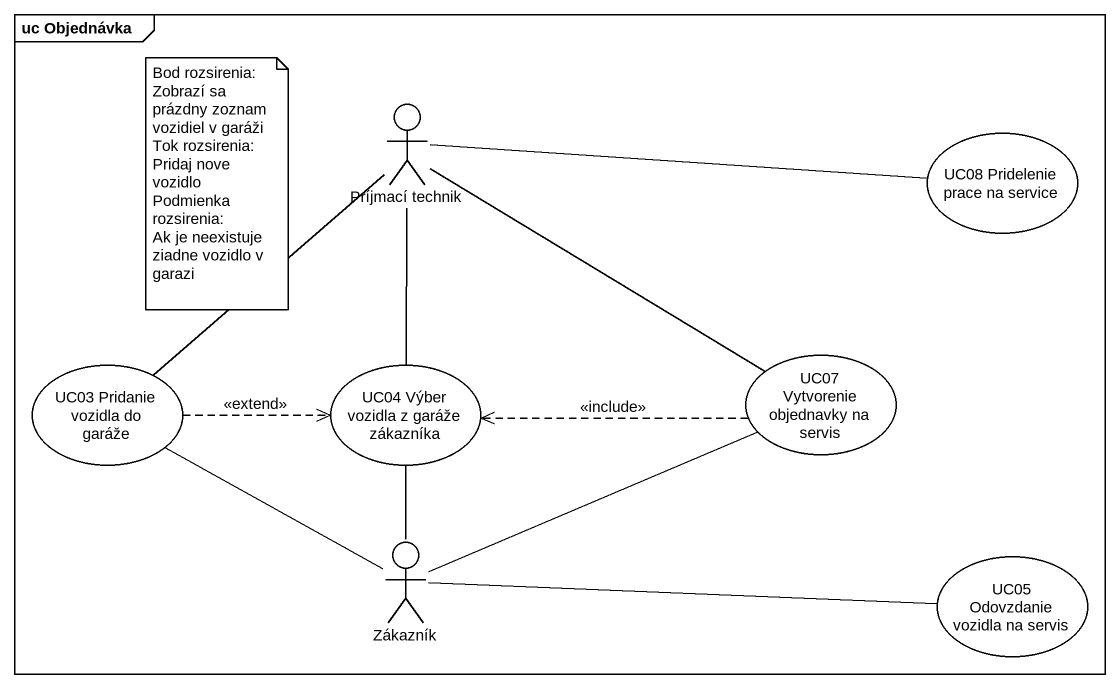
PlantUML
@startuml
mainframe uc Objednávka
actor "Príjmací technik" as Príjmací_technik
usecase "UC08 Pridelenie prace na service" as UC08_Pridelenie_prace_na
usecase "UC07 Vytvorenie objednavky na servis" as UC07_Vytvorenie_objednavky
usecase "UC03 Pridanie vozidla do garáže" as UC03_Pridanie_vozidla_do
usecase "UC04 Výber vozidla z garáže zákazníka" as UC04_Výber_vozidla_z_garáže
actor Zákazník
usecase "UC05 Odovzdanie vozidla na servis" as UC05_Odovzdanie_vozidla_na
Príjmací_technik -right- UC08_Pridelenie_prace_na
Príjmací_technik -right- UC07_Vytvorenie_objednavky
Príjmací_technik -- UC03_Pridanie_vozidla_do
Príjmací_technik -- UC04_Výber_vozidla_z_garáže
UC07_Vytvorenie_objednavky .left.> UC04_Výber_vozidla_z_garáže : <<include>>
UC03_Pridanie_vozidla_do .right.> UC04_Výber_vozidla_z_garáže : <<extend>>
Zákazník -right- UC07_Vytvorenie_objednavky
Zákazník -up- UC03_Pridanie_vozidla_do
Zákazník -up- UC04_Výber_vozidla_z_garáže
Zákazník -right- UC05_Odovzdanie_vozidla_na
note as N1
  Bod rozsirenia:
  Zobrazí sa prázdny zoznam vozidiel v garáži
  Tok rozsirenia:
  Pridaj nove vozidlo
  Podmienka rozsirenia:
  Ak je neexistuje ziadne vozidlo v garazi
end note
@enduml
